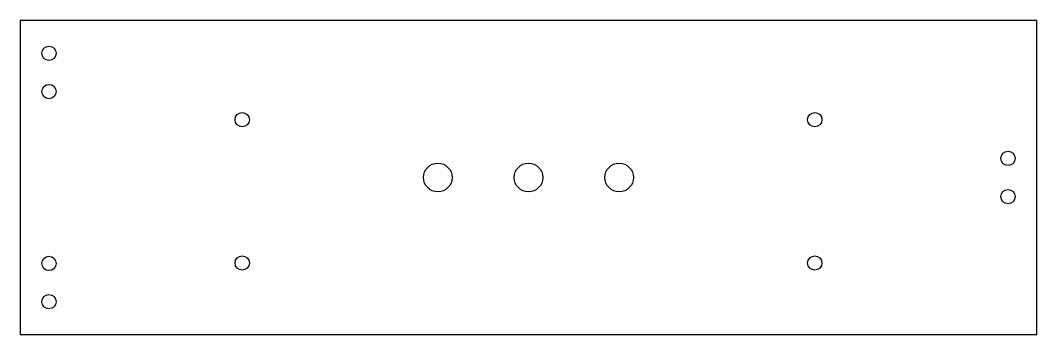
# Model space of a CAD drawing. Header units: millimetres. Extents: x -106 to 106, y -33 to 33.
import ezdxf

# ---------------------------------------------------------------- set-up
doc = ezdxf.new("R2010")
doc.units = ezdxf.units.MM

msp = doc.modelspace()

# ---------------------------------------------------------------- linework, layer by layer
at = {"color": 7, "linetype": 'Continuous', "lineweight": 25}
for p, q in [((106.5, 32.9), (-106.5, 32.9)), ((-106.5, 32.9), (-106.5, -32.9)), ((106.5, -32.9), (106.5, 32.9)), ((-106.5, -32.9), (106.5, -32.9))]:
    msp.add_line(p, q, dxfattribs=at)
for centre, radius in [((-100.5, 26), 1.5), ((-100.5, 18), 1.5), ((-60, 12.1), 1.5), ((60, 12.1), 1.5), ((100.5, 4), 1.5), ((-19, 0), 3), ((0, 0), 3), ((19, 0), 3), ((100.5, -4), 1.5), ((-100.5, -18), 1.5), ((-60, -17.9), 1.5), ((60, -17.9), 1.5), ((-100.5, -26), 1.5)]:
    msp.add_circle(centre, radius, dxfattribs=at)

doc.saveas('drawing.dxf')
